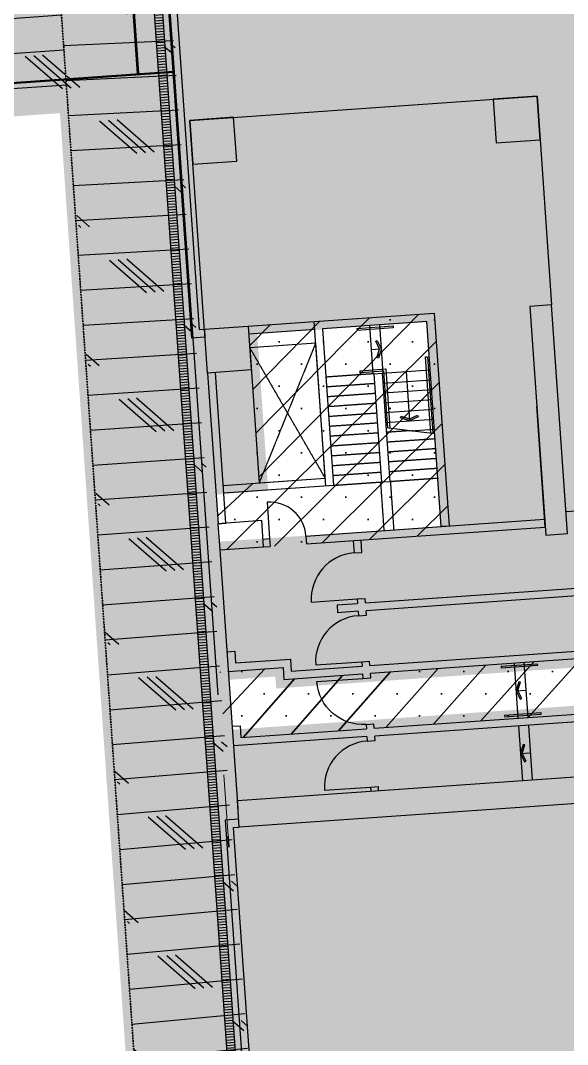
# Model space of a CAD drawing. Header units: millimetres. Extents: x 306 to 836129804, y -168137 to 818603917.
# Drawn here: x 834561028 to 834573486, y 818115803 to 818139105 of the extents above; entities that cross this region are included whole.
import ezdxf

# ---------------------------------------------------------------- set-up
doc = ezdxf.new("R2010")
doc.units = ezdxf.units.MM
doc.header["$LTSCALE"] = 3
for name, pattern in [('ACAD_ISO03W100', [30, 12, -18]), ('CENTER2', [1.125, 0.75, -0.125, 0.125, -0.125]), ('Dash 1_100', [2.25, 1.25, -1]), ('DASHED2', [0.375, 0.25, -0.125]), ('DIVIDE', [1.25, 0.5, -0.25, 0, -0.25, 0, -0.25])]:
    doc.linetypes.add(name, pattern=pattern)
for name, color, linetype in [('3A35X-MAGP-P-LD-00-0$0$LWK-MA_PAVING BANDING', 251, 'Continuous'), ('_ANCILIARY', 40, 'Continuous'), ('_ANCILIARY HATCH', 1, 'Continuous'), ('_DEV LINE', 96, 'DIVIDE'), ('_P31', 251, 'Continuous'), ('_SUBLEASE', 241, 'Continuous'), ('_SUBLEASE LINE', 10, 'DIVIDE'), ('LWK-STEPS', 251, 'Continuous')]:
    doc.layers.add(name, color=color, linetype=linetype)
for name, color, linetype, lineweight in [('Eva-New', 1, 'ACAD_ISO03W100', 18), ('Hatch (CARR)', 252, 'Continuous', 35), ('Hatch (HOR not under LTC submission)', 252, 'Continuous', 35), ('UAJ-22INWA', 251, 'Continuous', 35), ('UAJ-32INFR', 251, 'Continuous', 25), ('UAJ24STAI-a', 8, 'Continuous', 13)]:
    doc.layers.add(name, color=color, linetype=linetype, lineweight=lineweight)
pattern_1 = [(3.998908350218276, (0, 0), (-55.35411463791137, 791.8175196929233), []), (138.9989083502183, (423.5858171654173, -368.2317025275059), (-1472.92744632587, -1694.344000516116), [1122.5325, -1122.5325]), (138.9989083502183, (621.5401970886481, -354.3931738680281), (-1472.92744632587, -1694.344000516116), [1122.5325, -1122.5325]), (138.9989083502183, (819.494577011879, -340.5546452085503), (-1472.92744632587, -1694.344000516116), [1122.5325, -1122.5325])]

# ---------------------------------------------------------------- blocks, each defined once
blk = doc.blocks.new('QA')
at = {"layer": '3A35X-MAGP-P-LD-00-0$0$LWK-MA_PAVING BANDING'}
for p, q in [((24741.40931665897, -3995.169855475426), (24741.40934431553, -13186.42176759243, 0.1292574063120936)), ((19277.1909621954, -13212.33737254143), (25550.43994653225, -13212.29838097095)), ((19287.24541676044, -13186.46637952328), (25539.75853943825, -13186.41523778439, 0.1332627845659561))]:
    blk.add_line(p, q, dxfattribs=at)
blk.add_lwpolyline([(24715.53231692314, -3995.169855356216), (24715.53580033779, -13186.46210122108), (24741.4128267765, -13186.38164544106)], dxfattribs=at)
blk = doc.blocks.new('3A35X-MAGP-P-LD-00-0')
at = {"layer": 'LWK-STEPS', "elevation": -0.1231537635106674}
blk.add_lwpolyline([(834565529.6707718, 818123763.14545), (834563827.962563, 818147985.5119662)], dxfattribs=at)
at = {"rotation": 4.018631480163328}
blk.add_blockref('QA', (834538109.879394, 818149316.2728351), dxfattribs=at)
blk = doc.blocks.new('D830')
at = {"layer": 'UAJ-32INFR', "ltscale": 0.5}
blk.add_line((3.576278686523438e-07, 830.0000001192093), (1.192092895507812e-07, 1.192092895507812e-07), dxfattribs=at)
blk.add_arc((0, 1.192092895507812e-07), 829.9999999454482, 0, 90, dxfattribs=at)
blk = doc.blocks.new('D1050')
at = {"layer": 'UAJ-32INFR', "ltscale": 0.5}
blk.add_line((-1.192092895507812e-07, 1049.999999761581), (-1.192092895507812e-07, -1.192092895507812e-07), dxfattribs=at)
blk.add_arc((-1.192092895507812e-07, 0), 1049.999999721457, 0, 90, dxfattribs=at)
blk = doc.blocks.new('3A35X-MAGP-P-ADR-L00-L1')
at = {"layer": '_P31'}
h = blk.add_hatch(dxfattribs=at)
h.set_pattern_fill('LINE', color=256, scale=500)
h.set_pattern_definition([(3.998908533083352, (834622085.3494401, 818066771.5445263), (-4.358591902761753, 62.34783618238227), [])])
h.paths.add_polyline_path([(834563658.6130271, 818148081.1531426), (834563459.0999385, 818148067.2058302), (834566292.776052, 818107532.5101126), (834566492.2891405, 818107546.457425)])
at = {"layer": '_P31', "ltscale": 0.5}
h = blk.add_hatch(dxfattribs=at)
h.set_pattern_fill('AR-B816C', color=256, scale=10, angle=89.99999999999997)
h.set_pattern_definition([(93.99890852494163, (0, 0), (-85.38422793843688, 74.22623269004728), [156.2499999999999, -3.749999999999999]), (93.99890852494163, (1.838127453112975, -80.06674582789856), (-85.38422793843688, 74.22623269004728), [156.2499999999999, -3.749999999999999]), (183.9989085249416, (0, 0), (-74.22623269004728, -85.38422793843687), [-83.74999999999999, 76.24999999999999]), (183.9989085249416, (0.2615155135281384, -3.740870170986454), (-74.22623269004728, -85.38422793843687), [-83.74999999999999, 76.24999999999999])])
h.paths.add_polyline_path([(834606720.6353734, 818139272.3981334), (834606708.1956393, 818139451.9677665), (834606827.4247978, 818139460.2250037), (834606293.8845875, 818147098.9055723), (834563997.0811709, 818147818.8572621), (834565098.2861873, 818132070.3346969), (834565217.9208679, 818132079.7493485), (834565230.5941783, 818131900.1960498), (834564931.2855899, 818131878.0996516), (834563803.9553579, 818148002.1711183), (834606461.9465748, 818147276.0709907), (834607019.5386198, 818139293.1023409)])
at = {"layer": '_P31', "ltscale": 5}
for points in [[(834569155.3885571, 818131823.3371942), (834569249.1399858, 818131629.4024863), (834569183.2808791, 818131424.310853), (834569145.1963147, 818131436.5405825), (834569206.1635329, 818131626.398394), (834569119.3757863, 818131805.9279886)], [(834570086.0725738, 818130088.8388834), (834569892.1378666, 818129995.0874549), (834569687.0462338, 818130060.9465612), (834569699.2759631, 818130099.0311258), (834569889.1337746, 818130038.0639079), (834570068.6633682, 818130124.8516544)]]:
    blk.add_hatch(color=256, dxfattribs=at).paths.add_polyline_path(points)
at = {"layer": '_P31'}
for points in [[(834572380.6303434, 818124058.5101049), (834572314.7726135, 818123853.4180278), (834572408.5253512, 818123659.4839504), (834572444.5379996, 818123676.8933982), (834572357.749044, 818123856.4224119), (834572418.7149863, 818124046.2806286)], [(834572480.3294668, 818122631.0800866), (834572414.4717374, 818122425.9880095), (834572508.2244755, 818122232.0539316), (834572544.237124, 818122249.4633799), (834572457.4481678, 818122428.9923931), (834572518.4141102, 818122618.8506103)]]:
    blk.add_hatch(color=256, dxfattribs=at).paths.add_polyline_path(points)
at = {"layer": '_P31', "ltscale": 0.5}
h = blk.add_hatch(dxfattribs=at)
h.set_pattern_fill('AR-B816C', color=256, scale=0.4999999999999998, angle=89.99999999999997)
h.set_pattern_definition([(93.99890852545072, (834574430.738969, 818118173.3764621), (-108.437969480446, 94.26731551793559), [198.4374999999999, -4.762499999999998]), (93.99890852545072, (834574433.0733914, 818118071.6916947), (-108.437969480446, 94.26731551793559), [198.4374999999999, -4.762499999999998]), (183.9989085241094, (834574430.738969, 818118173.3764621), (-94.26731551793559, -108.437969480446), [-106.3624999999999, 96.83749999999993]), (183.9989085241094, (834574431.0710936, 818118168.6255568), (-94.26731551793559, -108.437969480446), [-106.3624999999999, 96.83749999999993])])
edge = h.paths.add_edge_path()
edge.add_line((834565997.3412944, 818120930.3354069), (834565697.9380088, 818120909.5405604))
edge.add_line((834565697.9380078, 818120909.5405599), (834566635.1038179, 818107503.7748747))
edge.add_line((834566635.1038189, 818107503.7748758), (834609034.4869624, 818110469.6395878))
edge.add_line((834609034.4869615, 818110469.6395873), (834608650.0749756, 818115899.6192572))
edge.add_line((834608650.0749768, 818115899.6192566), (834608350.7906699, 818115878.8073298))
edge.add_line((834608350.7906702, 818115878.8073306), (834608363.277534, 818115699.2409681))
edge.add_line((834608363.2775328, 818115699.2409682), (834608483.2796268, 818115707.5857898))
edge.add_line((834608483.2796268, 818115707.5857898), (834608842.1543796, 818110636.625639))
edge.add_line((834608842.1543796, 818110636.625639), (834566801.9902155, 818107695.8885306))
edge.add_line((834566801.9902155, 818107695.8885301), (834565880.9383668, 818120741.9023703))
edge.add_line((834565880.938368, 818120741.90237), (834566009.8950258, 818120750.8931155))
at = {"layer": '_P31'}
for p, q in [((834566215.4929174, 818132149.4939462, -3.763482740687028e-09), (834567717.868218, 818132254.5035625, -3.761663751283482e-09)), ((834567730.4201902, 818132074.9737405, -3.761663751283482e-09), (834566228.0490144, 818131969.9562097, -3.763482740687028e-09)), ((834567730.5244993, 818132074.3553561, -3.761663751283482e-09), (834567730.4733027, 818132074.9454529, -3.761663751283482e-09)), ((834568690.2255561, 818132096.2045648), (834569513.2169924, 818132153.7379814)), ((834568690.2255571, 818132096.2045507), (834568693.3636547, 818132051.3141028)), ((834569516.3550907, 818132108.8475333), (834568693.3636539, 818132051.3141167)), ((834569513.2169923, 818132153.7379813), (834569516.355091, 818132108.8475335)), ((834570251.6567622, 818131448.6852273), (834570296.5472107, 818131451.8233247)), ((834570373.0263774, 818129712.5436993), (834570251.6567624, 818131448.685227)), ((834570296.5472107, 818131451.8233247), (834570418.5249854, 818129706.9823381)), ((834568757.5103936, 818131133.7469256, -3.725283963212565e-09), (834569348.759129, 818131175.079749, -3.725283963212565e-09)), ((834568757.5103946, 818131133.7469116, -3.725283963212565e-09), (834568760.6484927, 818131088.8564637, -3.725283963212565e-09)), ((834569307.006873, 818131127.0511204, -3.725283963212565e-09), (834568760.6484915, 818131088.8564775, -3.725283963212565e-09)), ((834569397.5564857, 818129831.7768092, -3.725283963212565e-09), (834569307.006873, 818131127.0511204, -3.725283963212565e-09)), ((834569348.759129, 818131175.079749, -3.725283963212565e-09), (834569443.055093, 818129826.2154475, -3.725283963212565e-09)), ((834572976.5512011, 818127579.1355643, -0.0008970376011464973), (834572784.521411, 818130325.7027444)), ((834568160.6616007, 818128520.7648888), (834565659.2397385, 818128345.8963175)), ((834573452.3751423, 818127930.5983546, -0.001794069156872189), (834583159.5886198, 818128608.3056818)), ((834567531.1655064, 818127374.1066356, -0.003587748739428437), (834572964.3484656, 818127753.9277902, -0.003588151844609831)), ((834567543.718251, 818127194.5448679, -0.003587749590318934), (834572976.901771, 818127574.3660612, -0.003588151844609921)), ((834567531.1655064, 818127374.1066356, -0.003588151844609921), (834567543.718251, 818127194.5448679, -0.003588528953270664)), ((834566553.5514352, 818127305.7639154, -0.00358815184460981), (834566703.1862428, 818127316.2245364, -0.00358804231896992)), ((834566566.1041799, 818127126.2021472, -0.003588151844609838), (834566715.7389874, 818127136.6627678, -0.003588041845612178)), ((834566703.1862428, 818127316.2245364, -0.00358815184460981), (834566715.7389874, 818127136.6627678, -0.003588325792818647)), ((834568607.4645176, 818127266.3418477, -3.725290298461914e-09), (834568626.8235904, 818126989.4183867, -2.287616238799695e-09)), ((834568806.3863367, 818127001.9711992), (834568787.0272645, 818127278.8946607)), ((834568626.8235904, 818126989.4183867, -2.795147939493869e-09), (834568806.3863367, 818127001.9711992, -5.4637134608293e-09)), ((834568886.584047, 818125854.776414), (834582782.513994, 818126826.628398)), ((834568700.0479299, 818125941.9747394, -2.795147897860506e-09), (834568879.6106776, 818125954.527552, -4.711643304677882e-09)), ((834568700.0479299, 818125941.9747394, -2.39704370762206e-09), (834568707.0216767, 818125842.2182008, -2.795147895258421e-09)), ((834568886.5840468, 818125854.776414), (834568879.6106776, 818125954.527552)), ((834568238.1669346, 818125809.4274906), (834568707.0216767, 818125842.2182006)), ((834568238.1669346, 818125809.4274907, -2.795138686804614e-09), (834568250.7071515, 818125630.0449085, -2.677977971169512e-09)), ((834568719.5598704, 818125662.8645709, -2.678006089454343e-09), (834568726.6551746, 818125561.3692031, -2.268852205070115e-09)), ((834568726.6551746, 818125561.3692031, -1.862441611523435e-09), (834568906.2179223, 818125573.9220157, -2.781130803951315e-09)), ((834568906.2179223, 818125573.9220157), (834568899.121465, 818125675.4338716, -1.047271293991292e-09)), ((834565731.1061679, 818124742.1117321), (834565910.4902986, 818124754.6408511)), ((834568799.879515, 818124513.925556, -1.862441594176201e-09), (834568979.4422629, 818124526.4783685, -1.862441594176201e-09)), ((834568799.879515, 818124513.925556, -1.508179791991082e-09), (834568806.8532617, 818124414.1690174, -1.862441594176201e-09)), ((834568986.4159241, 818124426.7230548, -1.862844086492054e-09), (834568979.4422629, 818124526.4783685)), ((834571975.0317087, 818124411.4380382), (834572798.0231454, 818124468.9714549)), ((834571975.0317097, 818124411.4380242), (834571978.1698078, 818124366.5475757)), ((834572801.1612428, 818124424.0810063), (834571978.169807, 818124366.5475897)), ((834572798.0231453, 818124468.9714547), (834572801.1612431, 818124424.0810064)), ((834568819.385407, 818124234.9019134, -1.745356300892481e-09), (834568826.3591533, 818124135.1453749, -1.380844949668003e-09)), ((834568826.3591533, 818124135.1453749, -1.745356300892481e-09), (834569005.9219011, 818124147.698188, -1.745356301326162e-09)), ((834569005.9219011, 818124147.698188, -1.745356301326162e-09), (834568998.9470576, 818124247.4704145, -1.979919692605969e-09)), ((834582994.6248647, 818123792.6476642), (834569098.5930085, 818122822.0766486)), ((834572052.7654932, 818123299.3161105), (834572875.755535, 818123356.84943)), ((834572052.7654941, 818123299.3160965), (834572055.9035922, 818123254.4256486)), ((834572878.8936331, 818123311.9589812), (834572055.903591, 818123254.4256624)), ((834572875.7555352, 818123356.8494301), (834572878.8936331, 818123311.9589812)), ((834568899.5834938, 818123087.7017275, -1.745356311300822e-09), (834569079.1462418, 818123100.2545406, -1.177379876319412e-09)), ((834568899.5834938, 818123087.7017275), (834568906.4732609, 818122989.1464901)), ((834569086.0360084, 818123001.699303, -2.793572470463461e-09), (834569079.1462418, 818123100.2545406, -2.340274416964827e-09)), ((834568919.0294808, 818122809.5349998), (834565880.9083805, 818122597.3368496)), ((834568919.0294807, 818122809.5349995), (834568926.0003451, 818122709.8196915)), ((834568926.0003451, 818122709.8196915), (834569105.563093, 818122722.3725051, 2.227019998968238e-09)), ((834569105.563093, 818122722.3725051, -2.332657803028049e-09), (834569098.5930089, 818122822.0766486, -2.910889744522915e-09)), ((834573874.6016276, 818121902.6397324), (834565967.9239604, 818121350.419585)), ((834568999.2246858, 818121662.3760431), (834569178.7874337, 818121674.9288566, 2.976047429326112e-09)), ((834568999.2246858, 818121662.3760431), (834569006.1984326, 818121562.6195053)), ((834569185.7619972, 818121575.1606288, -3.725290298461914e-09), (834569178.7874337, 818121674.9288566, -3.117214942768842e-09)), ((834566009.7664427, 818120751.8803576), (834565967.9239389, 818121350.4195837)), ((834573916.4441099, 818121304.100505), (834566009.7664427, 818120751.8803575))]:
    blk.add_line(p, q, dxfattribs=at)
at = {"layer": '_P31', "ltscale": 5}
for p, q in [((834569063.054809, 818131064.88716, -3.725283963212565e-09), (834568986.3435917, 818132162.2090765)), ((834569287.5070196, 818131080.5780908, -3.725283963212565e-09), (834569210.7958019, 818132177.9000078)), ((834569265.0617981, 818131079.008998, -3.725283963212565e-09), (834570362.3589163, 818131155.6918112)), ((834569813.7103573, 818131117.3504041, -1.862641981606282e-09), (834569892.1378667, 818129995.0874547, -1.862641979457486e-09)), ((834569280.7473004, 818130854.5564078, -3.725283963212565e-09), (834570378.0444186, 818130931.239221)), ((834569296.4328022, 818130630.1038185, -3.725283963212565e-09), (834570393.7299199, 818130706.7866307)), ((834569312.118304, 818130405.6512283, -3.725283963212565e-09), (834570409.4154217, 818130482.3340415)), ((834569327.8038058, 818130181.1986386, -3.725283963212565e-09), (834570425.1009235, 818130257.8814517)), ((834569343.4893076, 818129956.7460493, -3.725283963212565e-09), (834570440.7864254, 818130033.4288615)), ((834570463.9879494, 818129701.4253335), (834569351.7997745, 818129837.3697184, 5.207311915000901e-09)), ((834569901.4275937, 818129770.1879073, -1.884355403866662e-09), (834570456.4719272, 818129808.9762727))]:
    blk.add_line(p, q, dxfattribs=at)
at = {"layer": '_P31', "linetype": 'DASHED2', "lineweight": -3, "ltscale": 5}
for p, q in [((834569085.5270987, 818131066.4604726, -3.725283963212565e-09), (834567986.7799731, 818130989.6618495)), ((834569101.2155434, 818130842.0080881, -3.725283963212565e-09), (834568002.4684184, 818130765.209465)), ((834569116.9039886, 818130617.5557051, -3.725283963212565e-09), (834568018.1568636, 818130540.7570815)), ((834569132.5924338, 818130393.1033206, -3.725283963212565e-09), (834568033.8453088, 818130316.3046975)), ((834569148.280879, 818130168.6509361, -3.725283963212565e-09), (834568049.533753, 818130091.852313)), ((834569163.9693242, 818129944.1985531, -3.725283963212565e-09), (834568065.2221982, 818129867.3999295)), ((834569179.6577699, 818129719.7461686, -3.725283963212565e-09), (834568080.9106435, 818129642.9475455)), ((834569901.4275937, 818129770.1879073, -1.884355403866662e-09), (834569359.2082388, 818129732.2826163, -1.884355403866662e-09)), ((834569195.3462151, 818129495.2937841, -3.725283963212565e-09), (834568096.5990887, 818129418.495161)), ((834570472.1564913, 818129584.5371075, -1.884355403866662e-09), (834569374.8991702, 818129507.8304055, -1.884355403866662e-09)), ((834569211.0346603, 818129270.8414011, -3.725283963212565e-09), (834568112.2875339, 818129194.0427775)), ((834570487.8419936, 818129360.0845171, -1.884355403866662e-09), (834569390.5901005, 818129283.3781961, -1.884355403866662e-09)), ((834569226.7231055, 818129046.3890166, -3.725283963212565e-09), (834568127.9759791, 818128969.5903935)), ((834570503.5329244, 818129135.6323073, -1.884355403866662e-09), (834569406.2810314, 818129058.9259853, -1.884355403866662e-09)), ((834569242.4115508, 818128821.9366322, -3.725283963212565e-09), (834568143.6644248, 818128745.1380091)), ((834570519.2238553, 818128911.1800965, -1.884355403866662e-09), (834569421.9719622, 818128834.4737746, -1.884355403866662e-09)), ((834569258.0999955, 818128597.4842491, -3.725283963212565e-09), (834568159.35287, 818128520.6856256)), ((834569312.5423927, 818127496.071498, -5.618148026863251e-09), (834569235.655965, 818128595.8997316, -1.884355403701868e-09)), ((834570534.9147861, 818128686.7278862, -1.884355403866662e-09), (834569437.662893, 818128610.0215652, -1.884355403866662e-09)), ((834569536.9946026, 818127511.762429, -5.618148026458548e-09), (834569460.1081742, 818128611.590662, -1.884355403701868e-09))]:
    blk.add_line(p, q, dxfattribs=at)
at = {"layer": '_P31', "ltscale": 4}
for p, q in [((834582795.4838876, 818126648.1784014), (834568899.121465, 818125675.4338716)), ((834568719.5598705, 818125662.8645709), (834568250.7071515, 818125630.0449084)), ((834568986.415924, 818124426.7230548), (834582882.3807545, 818125398.252761)), ((834582894.8336362, 818125220.1194928), (834568998.9470577, 818124247.4704146)), ((834569086.0360082, 818123001.6993032), (834582982.0074658, 818123973.1342772))]:
    blk.add_line(p, q, dxfattribs=at)
at = {"layer": '_P31', "ltscale": 0.2}
for p, q in [((834572271.1497443, 818124477.4425498), (834572358.3099084, 818123230.4563448)), ((834572495.601955, 818124493.1334807), (834572582.7621192, 818123246.1472757)), ((834572314.7726135, 818123853.4180278), (834572539.2192086, 818123869.1085657)), ((834572370.8488681, 818123050.0125315), (834572457.9983834, 818121803.0565234)), ((834572595.3010784, 818123065.7034624), (834572682.4505932, 818121818.7474543)), ((834572414.4717374, 818122425.9880095), (834572638.9140798, 818122441.67825))]:
    blk.add_line(p, q, dxfattribs=at)
at = {"layer": '_P31'}
for points, elevation in [([(834563658.6130271, 818148081.1531426), (834563459.0999385, 818148067.2058302), (834566295.946374, 818107486.9195398), (834566495.4594635, 818107500.8668517)], -7.996356257999903e-07), ([(834566285.2371694, 818131151.9323545), (834565287.6576823, 818131082.1938616), (834565217.9208678, 818132079.7493483), (834566215.5003549, 818132149.4878416)], -3.763482740687028e-09), ([(834566249.8403866, 818131658.2399038), (834566464.8469934, 818128582.6618116), (834567968.6087298, 818128687.7863429), (834567754.3482487, 818131763.416596)], -2368.708999936292)]:
    blk.add_lwpolyline(points, close=True, dxfattribs=dict(at, elevation=elevation))
for points in [[(834606720.6353734, 818139272.3981333), (834606708.1956391, 818139451.9677665), (834606827.4247977, 818139460.2250036), (834606293.8845875, 818147098.9055723), (834563997.0811709, 818147818.8572621), (834565098.2861872, 818132070.3346968), (834565217.9208678, 818132079.7493484), (834565230.5941782, 818131900.1960497), (834564931.2855899, 818131878.0996516), (834563803.9553579, 818148002.1711183), (834606461.9465748, 818147276.0709907), (834607019.5386196, 818139293.1023409)], [(834571865.2929648, 818136318.1241823), (834572862.8650142, 818136387.86878), (834572793.1207621, 818137385.4303718), (834571795.5487126, 818137315.6857743)], [(834564955.4054086, 818135835.0767113), (834565952.977459, 818135904.8213085), (834565883.2332064, 818136902.3829012), (834564885.6611559, 818136832.6383033)], [(834572989.297933, 818127397.0521002), (834573487.1960075, 818127431.8590121), (834573123.6584224, 818132631.8789016), (834572625.7603474, 818132597.0719906)], [(834570611.5818372, 818127589.4221202), (834570285.6723857, 818132253.0421236), (834567910.0819206, 818132086.9701318), (834568159.352953, 818128520.6844325), (834567981.1614549, 818128508.2274742), (834567719.9856217, 818132254.6511734), (834570452.5316653, 818132445.6771973), (834570791.1437787, 818127601.9748831)], [(834565527.9567623, 818127655.0926762), (834565706.6069778, 818127667.5817028), (834565467.0230833, 818131094.727451), (834565288.3728678, 818131082.2384243)], [(834566524.2624788, 818127724.7298901), (834565527.2426223, 818127655.0305198), (834565569.0843233, 818127056.5027769), (834566566.1041799, 818127126.2021471)], [(834572380.6303434, 818124058.5101049), (834572314.7726135, 818123853.4180278), (834572408.5253512, 818123659.4839504), (834572444.5379996, 818123676.8933982), (834572357.749044, 818123856.4224119), (834572418.7149863, 818124046.2806286)], [(834572480.3294668, 818122631.0800866), (834572414.4717374, 818122425.9880095), (834572508.2244755, 818122232.0539316), (834572544.237124, 818122249.4633799), (834572457.4481678, 818122428.9923931), (834572518.4141102, 818122618.8506103)]]:
    blk.add_lwpolyline(points, close=True, dxfattribs=at)
for points, elevation in [([(834565220.3975877, 818132044.3208953), (834564885.5239207, 818136832.6287094), (834572793.7566689, 818137385.5011708), (834573124.6033059, 818132632.790537)], 2368.701824540311), ([(834565569.0843234, 818127056.5027769), (834565980.4493715, 818121173.874535)], -0.003588151844609833), ([(834565910.4902986, 818124754.6408511), (834565929.3250755, 818124485.2985935)], -0.003588151844609833), ([(834565997.3412943, 818120930.3354069), (834565688.7019533, 818120908.899077), (834566635.043841, 818107503.7706957), (834609034.4269849, 818110469.6354066), (834608644.6148871, 818115899.2375739), (834608356.250759, 818115879.1890153), (834608368.7376215, 818115699.6226505), (834608477.8195386, 818115707.2041049), (834608842.0944024, 818110636.6214577), (834566801.9302381, 818107695.8843498), (834565880.9383671, 818120741.9023708), (834566009.8950258, 818120750.8931154)], -5.341268052416051e-09)]:
    blk.add_lwpolyline(points, dxfattribs=dict(at, elevation=elevation))
at = {"layer": '_P31', "linetype": 'CENTER2', "ltscale": 4, "elevation": -2368.708999923037}
for points in [[(834567750.4761277, 818131763.2082402), (834566464.8475547, 818128582.6537837)], [(834566249.8403865, 818131658.2399037), (834567968.6037601, 818128687.777874)]]:
    blk.add_lwpolyline(points, dxfattribs=at)
at = {"layer": '_P31', "ltscale": 5}
for points, elevation in [([(834569155.3885571, 818131823.3371942), (834569249.1399858, 818131629.4024863), (834569183.2808791, 818131424.310853), (834569145.1963147, 818131436.5405825), (834569206.1635329, 818131626.398394), (834569119.3757863, 818131805.9279886)], -1.863551476308055e-09), ([(834570086.0725738, 818130088.8388834), (834569892.1378666, 818129995.0874549), (834569687.0462338, 818130060.9465612), (834569699.2759631, 818130099.0311258), (834569889.1337746, 818130038.0639079), (834570068.6633682, 818130124.8516544)], -1.862641979457486e-09)]:
    blk.add_lwpolyline(points, close=True, dxfattribs=dict(at, elevation=elevation))
at = {"layer": '_P31', "ltscale": 5, "elevation": -1.862641981606282e-09, "flags": 128}
blk.add_lwpolyline([(834569206.1103455, 818131626.2327652), (834569024.6992004, 818131613.5481185)], dxfattribs=at)
at = {"layer": '_P31', "ltscale": 4, "elevation": -3.725283963212565e-09}
blk.add_lwpolyline([(834569437.661764, 818128610.036994), (834569258.0999955, 818128597.4842491), (834569085.5000302, 818131066.4562529), (834569265.0617981, 818131079.008998)], close=True, dxfattribs=at)
at = {"layer": '_P31'}
for points in [[(834565646.6869938, 818128525.4580861), (834567968.6094711, 818128687.7782733)], [(834565929.3250755, 818124485.2985935), (834567176.2573404, 818124572.3908166), (834567195.2190031, 818124301.4923822), (834568806.8532621, 818124414.1690176)], [(834565762.4601194, 818124293.2053614), (834567009.2632234, 818124380.2885631), (834567028.2152272, 818124109.5281196), (834568819.3854072, 818124234.9019132)], [(834565849.554429, 818123046.2432203), (834566029.0796345, 818123058.7821927), (834566047.9233627, 818122789.3119296), (834568906.4732608, 818122989.14649)]]:
    blk.add_lwpolyline(points, dxfattribs=at)
at = {"layer": '_P31', "ltscale": 0.5}
for name, p, rotation in [('D830', (834566703.1862427, 818127316.2245363, -0.003588151844609833), 3.998908506220586), ('D1050', (834568700.0479298, 818125941.9747393, -2.795147895408378e-09), 93.99890850622057), ('D1050', (834568799.8795147, 818124513.9255557, -1.862441594176201e-09), 93.99890850622057), ('D1050', (834568999.2246857, 818121662.3760432), 93.99890850622057)]:
    blk.add_blockref(name, p, dxfattribs=dict(at, rotation=rotation))
at = {"layer": '_P31', "ltscale": 0.5, "xscale": -0.9999999999999993, "rotation": 93.99890852026249}
blk.add_blockref('D1050', (834568826.3591534, 818124135.1453748, -1.745356300892481e-09), dxfattribs=at)

msp = doc.modelspace()

# ---------------------------------------------------------------- hatches: boundary and pattern name
at = {"layer": '_ANCILIARY'}
h = msp.add_hatch(color=256, dxfattribs=at)
h.dxf.hatch_style = 1
h.paths.add_polyline_path([(834561064.5561416, 818152049.4039116), (834608188.7077872, 818151247.28333), (834611238.9932102, 818107616.584534), (834564399.8012074, 818104340.1166193)])
h.paths.add_polyline_path([(834563831.3801291, 818147998.3349965), (834606434.4344661, 818147222.8609476), (834608995.3917837, 818110668.8420231), (834566785.3209242, 818107714.2889391)], flags=16)
h = msp.add_hatch(color=256, dxfattribs=at)
h.dxf.hatch_style = 1
h.paths.add_polyline_path([(834564727.3350532, 818137386.8466004), (834553831.9877276, 818136621.2656727), (834552847.5293562, 818150634.1923366), (834563984.29272, 818148013.2229624)])
at = {"layer": '_ANCILIARY HATCH'}
h = msp.add_hatch(dxfattribs=at)
h.set_pattern_fill('CORK', color=256, scale=250, angle=3.998908350218276)
h.set_pattern_definition(pattern_1)
h.paths.add_polyline_path([(834561063.977238, 818152049.0417014), (834608188.1288836, 818151246.9211198), (834611238.4143066, 818107616.2223239), (834564399.2223039, 818104339.7544092)])
h.paths.add_polyline_path([(834563825.664313, 818148009.8577602), (834606434.5985922, 818147220.513836), (834608912.6914544, 818110660.6891865), (834566785.3209242, 818107714.2889391)], flags=16)
h = msp.add_hatch(dxfattribs=at)
h.set_pattern_fill('CORK', color=256, scale=250, angle=3.998908350218276)
h.set_pattern_definition(pattern_1)
h.paths.add_polyline_path([(834552846.6894897, 818150634.7275664), (834561305.897961, 818148604.0796008), (834562102.9412459, 818137203.9752896), (834553831.1478611, 818136621.8009025)])
at = {"layer": '_SUBLEASE'}
h = msp.add_hatch(color=256, dxfattribs=at)
h.dxf.hatch_style = 1
h.paths.add_polyline_path([(834606434.4344661, 818147222.8609476), (834563803.9553592, 818148002.1711171), (834564642.0012091, 818136814.9755576), (834565196.7734222, 818128493.2877564), (834566455.8671266, 818128581.4069557), (834566207.2440184, 818132148.2717863), (834570443.9510839, 818132443.9192264), (834570795.2555491, 818127418.6581258), (834565375.967682, 818127042.3714527), (834565675.2445283, 818122762.63393), (834565675.2160076, 818122763.0241722), (834565569.1536621, 818124279.6870147), (834567009.2632232, 818124380.2885634), (834567028.2152271, 818124109.5281199), (834583392.6913042, 818125255.0375881), (834583479.8888881, 818124008.0540334), (834565675.2272079, 818122762.8816149), (834566785.3209242, 818107714.2889391), (834608995.3917837, 818110668.8420231), (834608632.6490661, 818115717.5371232), (834597317.2461075, 818114926.368722), (834597003.1163154, 818119419.861755), (834590238.1751866, 818118946.9404893), (834590004.5580856, 818122288.7337879), (834593796.0379157, 818122553.7874426), (834593846.7134017, 818121835.4039912), (834596312.8909868, 818122007.8087193), (834595920.4329199, 818127621.7573287), (834598953.0274352, 818127833.7777989), (834599012.1790459, 818127002.3935955), (834607811.7612798, 818127616.6819398), (834607674.0986788, 818129406.2742032), (834605459.8789766, 818129251.6162328), (834605442.5260773, 818129506.0172552), (834601013.685, 818129196.4072977), (834600327.9803822, 818139005.1254349), (834606976.5741737, 818139469.9019244)])
h.paths.add_polyline_path([(834579888.7387737, 818122322.3276997), (834580098.4386443, 818119323.2326475), (834583789.4266196, 818119581.3318012), (834583579.6827687, 818122580.9763004)], flags=16)
at = {"layer": 'Eva-New', "linetype": 'Continuous', "ltscale": 0.01}
h = msp.add_hatch(dxfattribs=at)
h.set_pattern_fill('ANSI31', color=8, scale=350, angle=4)
h.set_pattern_definition([(49, (0, 0), (-838.6710210225554, 729.0455959657013), [])])
edge = h.paths.add_edge_path()
edge.add_arc((834611513.5385946, 818068145.3264505), 14099.99999968531, 55.19002574308559, 154.5596091027724)
edge.add_line((834598780.7776825, 818074202.2893481), (834595240.3911003, 818066761.4558462))
edge.add_arc((834589822.417787, 818069339.3552195), 6000.000000233124, 273.9989064334658, 334.5546563119141, ccw=False)
edge.add_line((834590240.8423903, 818063353.9629304), (834585554.5350056, 818063026.3542768))
edge.add_arc((834584989.6617913, 818071106.6338656), 8099.999998867221, 264.220048196886, 273.9989064322582, ccw=False)
edge.add_line((834584173.925572, 818063047.8142), (834580415.7397891, 818063428.2282544))
edge.add_arc((834579106.5335116, 818050494.3201492), 12999.99999816069, 84.2200481985661, 93.99077919798958)
edge.add_line((834578201.7864021, 818063462.7985727), (834574221.9197499, 818063185.1428037))
edge.add_arc((834573731.4752913, 818070170.6889209), 7002.741628984699, 184.518270925359, 274.0160585979712, ccw=False)
edge.add_arc((834553791.0620614, 818068592.8452796), 13000.0000005708, 4.527501078735133, 25.16518805878682)
edge.add_line((834565557.174624, 818074120.828201), (834563375.7160238, 818078763.9842684))
edge.add_arc((834569692.9588658, 818081779.3520507), 6999.999999030279, 186.261998653722, 205.5162346975632, ccw=False)
edge.add_line((834562734.724241, 818081015.8267443), (834561851.4163579, 818093822.5155479))
edge.add_arc((834568795.7761757, 818094576.8707228), 6985.211880096444, 103.79340942041148, 186.1996435070692, ccw=False)
edge.add_line((834567130.3497419, 818101360.6410463), (834607738.9713905, 818104323.6446342))
edge.add_arc((834606780.3295362, 818117304.0183489), 13015.72495013958, 274.223807264846, 392.8596289379157)
edge.add_arc((834623587.3262396, 818128173.8785237), 6999.999999836902, 183.9989136523716, 212.9539425140163, ccw=False)
edge.add_line((834616604.3686309, 818127685.7156067), (834614554.4666462, 818157541.1841724))
edge.add_line((834614554.4666462, 818157541.1841724), (834608569.0701823, 818157122.7809477))
edge.add_line((834608569.0701823, 818157122.7809477), (834610618.9763948, 818127267.2902491))
edge.add_arc((834623587.3262378, 818128173.8785231), 12999.99999806346, 183.9989136508734, 212.8579348742854)
edge.add_arc((834606785.1724918, 818117301.6086594), 7012.974383020965, -85.87050168941721, 32.994913872568816, ccw=False)
edge.add_line((834607290.1835088, 818110306.8410742), (834542916.4285616, 818105772.5570611))
edge.add_line((834542916.4285616, 818105772.5570611), (834543332.168679, 818099784.931535))
edge.add_line((834543332.168679, 818099784.931535), (834548339.9487058, 818100139.6961751))
edge.add_arc((834548849.6206386, 818093135.5706489), 7022.644791367745, 1.917894415990986, 94.16192873604791, ccw=False)
edge.add_line((834555868.3314306, 818093370.5997602), (834556822.6031799, 818079614.5109141))
edge.add_arc((834565030.3921052, 818080333.9384184), 8239.258156901009, 185.0092761133849, 211.2767633085009)
edge.add_line((834557988.549832, 818076056.3418531), (834560014.6381451, 818071842.7746612))
edge.add_arc((834553704.8687762, 818068780.019501), 7013.81912084653, -83.41200971856142, 25.89188562423311, ccw=False)
edge.add_line((834554509.5567249, 818061812.5137804), (834511331.2743995, 818058806.1397856))
edge.add_arc((834510845.0625758, 818065789.233517), 6999.999999933733, 141.8798806352492, 273.9829049167347, ccw=False)
edge.add_arc((834495100.3448526, 818078140.8887452), 13011.48484009153, 321.889271565979, 363.9966433354928)
edge.add_line((834508080.187521, 818079047.7636253), (834507303.147802, 818090245.0026575))
edge.add_arc((834514286.1054543, 818090733.1649512), 6999.999999943095, 94.21783473311712, 183.9989085377374, ccw=False)
edge.add_line((834513771.2650272, 818097714.206373), (834514324.2611847, 818097754.9889383))
edge.add_line((834514324.2611847, 818097754.9889383), (834515094.2032907, 818097812.2750338))
edge.add_arc((834515888.7804214, 818090839.1162039), 7018.283043878132, 4.391191596629085, 96.50069787772958, ccw=False)
edge.add_line((834522886.4615402, 818091376.4762715), (834523318.1003574, 818085091.4654405))
edge.add_line((834523318.1003574, 818085091.4654405), (834529307.3396509, 818085510.1591995))
edge.add_line((834529307.3396509, 818085510.1591995), (834528870.5492542, 818091758.2633296))
edge.add_arc((834535853.5069062, 818092246.4256233), 6999.999999586337, 93.99890853307471, 183.9989085379415, ccw=False)
edge.add_line((834535365.3446131, 818099229.3832753), (834540639.8020831, 818099596.5330453))
edge.add_line((834540639.8020831, 818099596.5330453), (834540220.7704337, 818105616.323317))
edge.add_line((834540220.7704337, 818105616.323317), (834513376.0995728, 818103738.6078113))
edge.add_arc((834514284.2614373, 818090770.3680685), 13000.00000003277, 94.00586599802176, 183.991117880833)
edge.add_line((834501315.7883602, 818089865.5443004), (834502093.999344, 818078618.6765761))
edge.add_arc((834495110.6965383, 818078135.4768907), 7000.000000828009, -66.13857842422561, 3.9581909098961887, ccw=False)
edge.add_arc((834495110.6965395, 818078135.4768903), 6999.999999981786, 273.99870041279297, 293.8614215680351, ccw=False)
edge.add_line((834495598.8334678, 818071152.5174648), (834484038.0252761, 818070344.3705096))
edge.add_arc((834484944.5652856, 818057376.0172908), 12999.99999985473, 3.998699986240524, 93.99870041178127, ccw=False)
edge.add_line((834497912.918511, 818058282.557204), (834498850.7850932, 818044866.0656179))
edge.add_arc((834505832.5325971, 818045382.0451274), 7000.788031506466, 153.5175844556254, 184.2267069343446, ccw=False)
edge.add_arc((834505831.7802428, 818045382.3021698), 7000.000000506094, 93.9907792036035, 153.5167215738451, ccw=False)
edge.add_line((834505344.6087215, 818052365.3290147), (834578107.7560652, 818057441.656797))
edge.add_arc((834579012.5031768, 818044473.1783768), 12999.99999509848, 84.22004763743712, 93.99077920788699, ccw=False)
edge.add_line((834580321.7095807, 818057407.0864662), (834583663.296837, 818057068.8416442))
edge.add_arc((834584972.5032473, 818070002.7497832), 13000.00004509936, 264.2200476312211, 273.9989064308502)
edge.add_line((834585879.0898904, 818057034.399779), (834609493.5669917, 818058685.2319609))
edge.add_arc((834609981.7373167, 818051702.1557314), 7000.118848462731, -19.364931974248975, 93.99890643048622, ccw=False)
edge.add_arc((834628850.3650681, 818045070.4409646), 13000.00000042529, 160.6350680240969, 183.9989064535735)
edge.add_line((834615882.0151088, 818044163.8543195), (834619634.348526, 817990488.2644923))
edge.add_arc((834610656.2600935, 817989860.627584), 8999.999999519287, -86.01194112060227, 3.998906454734822, ccw=False)
edge.add_line((834611282.1972058, 817980882.4204844), (834602812.2813497, 817980291.9201078))
edge.add_line((834602812.2813497, 817980291.9201078), (834603230.7061716, 817974306.527834))
edge.add_line((834603230.7061716, 817974306.527834), (834611717.6719617, 817974898.2168859))
edge.add_arc((834612343.6090722, 817965920.0097858), 8999.999999977357, 3.8734655887747067, 93.98805886777768, ccw=False)
edge.add_line((834621323.0501077, 817966527.9889727), (834621688.4984579, 817961112.7419763))
edge.add_line((834621688.4984579, 817961112.7419763), (834627673.3989117, 817961529.9934386))
edge.add_line((834627673.3989117, 817961529.9934386), (834621867.801321, 818044576.6440177))
edge.add_arc((834628850.6858916, 818045064.8011855), 6999.926738671702, 160.627157224399, 183.9989083996896, ccw=False)
edge.add_arc((834609980.9204334, 818051699.8431354), 13002.36888268257, 340.6271572335476, 454.0111039654658)
edge.add_line((834609071.4073162, 818064670.3628802), (834607456.5171404, 818064557.3573512))
edge.add_arc((834607170.3486158, 818068550.9500543), 4003.832551789663, 155.6211224779758, 274.0986331619272, ccw=False)
edge.add_line((834603523.5142193, 818070203.6066998), (834604195.8682836, 818071618.3222857))
edge.add_arc((834611513.5386757, 818068145.3264558), 8100.000000027051, 54.14039305783359, 154.6107958035704, ccw=False)
edge.add_arc((834623873.9558088, 818085245.9413723), 13000.02232763516, 234.1403928659832, 234.163197705768)
edge.add_line((834616262.7220054, 818074706.9802988), (834619562.6153525, 818079722.129262))
at = {"layer": 'Hatch (CARR)'}
h = msp.add_hatch(dxfattribs=at)
h.set_pattern_fill('SACNCR', color=130, scale=300, style=0)
h.set_pattern_definition([(45, (348386.4312716722, -424896.9556207657), (-505.13940681014, 505.13940681014), []), (45, (348891.5712716723, -424896.9556207657), (-505.13940681014, 505.13940681014), [0, -714.375])])
h.paths.add_polyline_path([(834570803.8730748, 818127419.8876493), (834570452.5686094, 818132445.14875), (834566215.4929187, 818132149.4939454), (834566464.847556, 818128582.6537819), (834565467.9848485, 818128512.9654273), (834565569.0839298, 818127056.5084306)])
h = msp.add_hatch(dxfattribs=at)
h.set_pattern_fill('SACNCR', color=130, scale=300, style=0)
h.set_pattern_definition([(45, (0, 0), (-505.13940681014, 505.13940681014), []), (45, (505.1399999856949, 0), (-505.13940681014, 505.13940681014), [0, -714.375])])
h.paths.add_polyline_path([(834567028.2152271, 818124109.5281199), (834567009.2632232, 818124380.2885634), (834565569.1536621, 818124279.6870147), (834565675.2272078, 818122762.881615), (834583479.8888881, 818124008.0540334), (834583392.6913042, 818125255.0375881)])

# ---------------------------------------------------------------- linework, layer by layer
at = {"layer": '_DEV LINE', "ltscale": 2, "const_width": 382.5242621480422}
msp.add_lwpolyline([(834561065.045691, 818152049.3707025), (834561305.897961, 818148604.0796008), (834552765.5367893, 818150648.328591), (834553831.0843226, 818136621.7701579), (834562104.6495458, 818137200.2937299), (834564402.3678417, 818104340.2287053), (834611239.6129969, 818107614.6884342), (834608189.1973366, 818151247.2501209), (834561065.045691, 818152049.3707025)], dxfattribs=at)
at = {"layer": '_DEV LINE', "ltscale": 2, "const_width": 382.5242621480422, "elevation": 0.001992378940835029}
msp.add_lwpolyline([(834570803.8730748, 818127419.8876493), (834570452.5686094, 818132445.14875), (834566215.4929187, 818132149.4939454), (834566464.847556, 818128582.6537819), (834565261.8960067, 818128497.8440439), (834565376.0211245, 818127041.6072106)], close=True, dxfattribs=at)
at = {"layer": '_DEV LINE', "ltscale": 2, "const_width": 382.5242621480422}
msp.add_lwpolyline([(834567028.2152271, 818124109.5281199), (834567009.2632232, 818124380.2885634), (834565569.1536621, 818124279.6870147), (834565675.2272078, 818122762.881615), (834583479.8888881, 818124008.0540334), (834583392.6913042, 818125255.0375881)], close=True, dxfattribs=at)
at = {"layer": '_SUBLEASE LINE', "ltscale": 2, "const_width": 382.5}
for points in [[(834563831.0835487, 818147998.3403949), (834565262.1987846, 818128493.7174944), (834566455.584219, 818128581.2486947), (834566206.9611107, 818132148.1135252), (834570443.6681763, 818132443.7609653), (834570794.9726413, 818127418.4998646), (834565376.0211245, 818127041.6072106), (834565675.2272079, 818122762.8816149), (834566767.0274028, 818107712.8712533), (834608995.3917837, 818110668.8420231)], [(834563831.0835487, 818147998.3403949), (834565262.1987846, 818128493.7174944), (834566455.584219, 818128581.2486947), (834566206.9611107, 818132148.1135252), (834570443.6681763, 818132443.7609653), (834570794.9726413, 818127418.4998646), (834565376.0211245, 818127041.6072106), (834565569.1536621, 818124279.6870147), (834567009.263223, 818124380.2885635), (834567028.2152271, 818124109.5281199), (834583392.6913042, 818125255.037588), (834583479.8888882, 818124008.0540334), (834565675.2272079, 818122762.8816149), (834566767.0274028, 818107712.8712533), (834608995.3917837, 818110668.8420231)]]:
    msp.add_lwpolyline(points, dxfattribs=at)
at = {"layer": 'Hatch (HOR not under LTC submission)', "linetype": 'Dash 1_100'}
msp.add_lwpolyline([(834561065.045691, 818152049.3707025), (834608189.1973366, 818151247.2501209), (834611239.4827596, 818107616.551325), (834564400.2907568, 818104340.0834103)], close=True, dxfattribs=at)
at = {"layer": 'UAJ-22INWA', "ltscale": 0.5}
msp.add_line((834565754.6885698, 818120546.0635437), (834565772.1324608, 818120296.6728652), dxfattribs=at)
at = {"layer": 'UAJ24STAI-a'}
msp.add_line((834565656.9646475, 818121943.1965175), (834565754.6885697, 818120546.0635437), dxfattribs=at)

# ---------------------------------------------------------------- block references
at = {"rotation": 0.001091446304688521}
msp.add_blockref('3A35X-MAGP-P-ADR-L00-L1', (15583.57958242297, -15898.08416011184), dxfattribs=at)
at = {"ltscale": 0.5}
msp.add_blockref('3A35X-MAGP-P-LD-00-0', (0, 0), dxfattribs=at)

doc.saveas('drawing.dxf')
